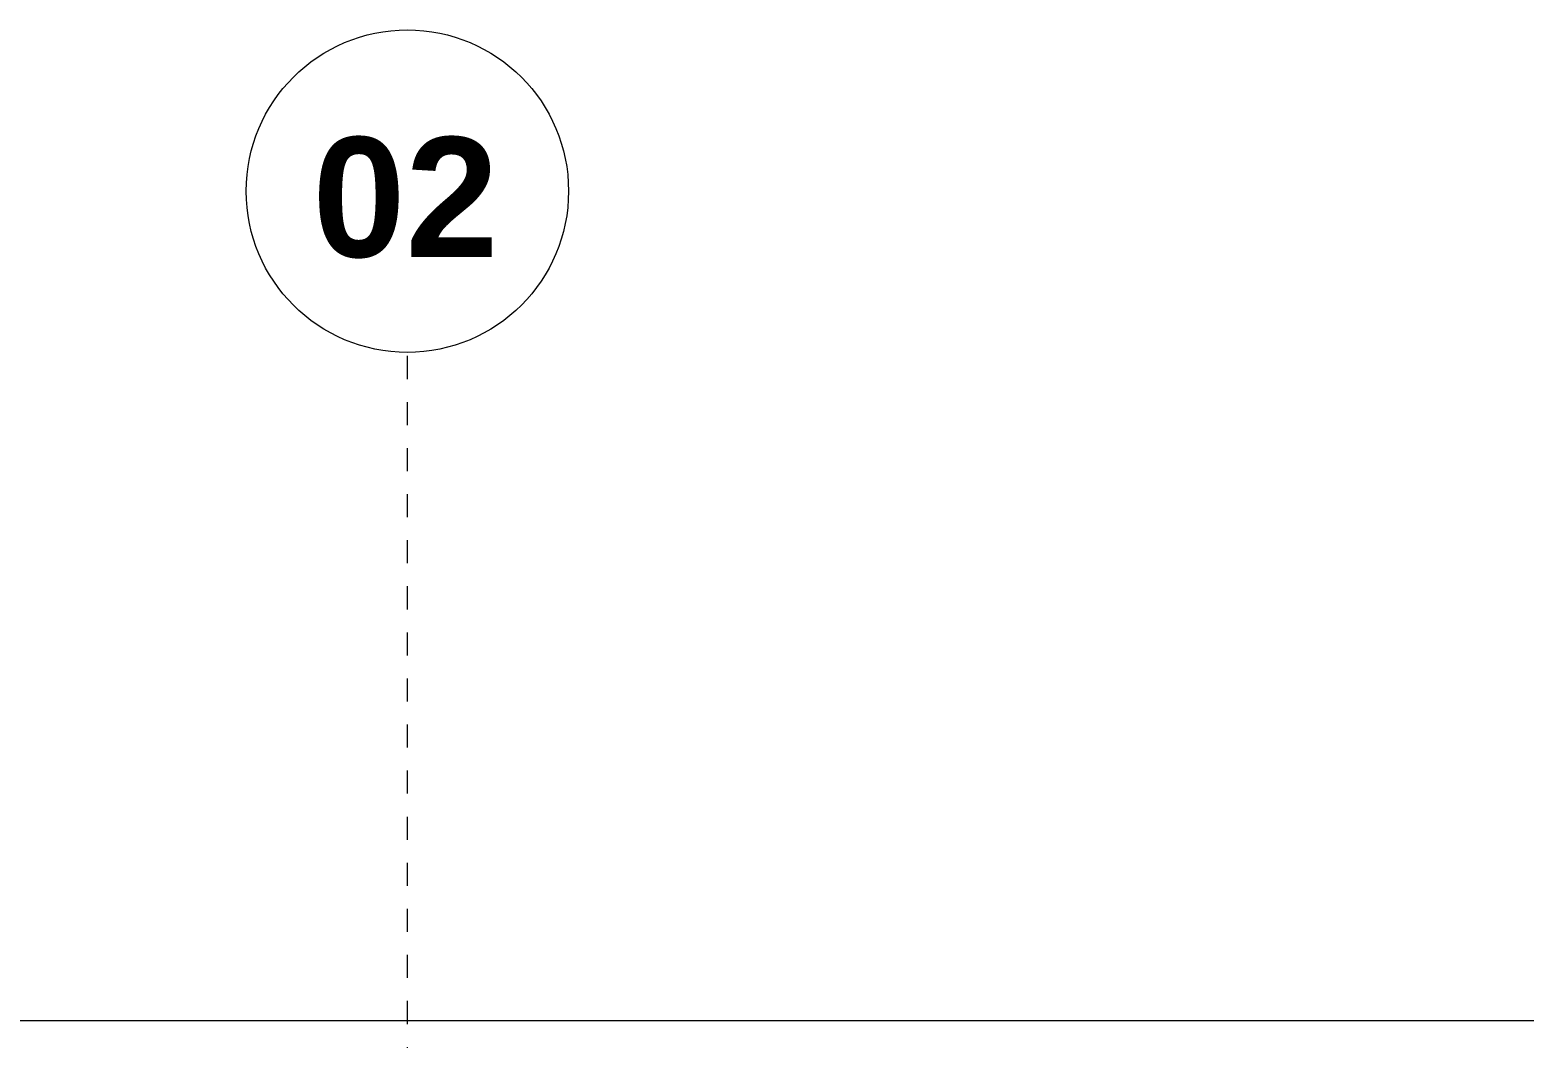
# Model space of a CAD drawing. Header units: metres. Extents: x -5 to 264, y -2 to 18.
# Drawn here: x 4.36 to 10.85, y 14.04 to 18.42 of the extents above; entities that cross this region are included whole.
import ezdxf

# ---------------------------------------------------------------- set-up
doc = ezdxf.new("R2010")
doc.units = ezdxf.units.M
doc.linetypes.add('Grid Line', pattern=[0.022225, 0.0127, -0.003175, 0.003175, -0.003175])
for name, color, linetype, lineweight in [('A-WALL', 7, 'Continuous', 9), ('S-GRID-IDEN', 7, 'Continuous', 5), ('S-GRID-IDEN-2', 7, 'Continuous', 18)]:
    doc.layers.add(name, color=color, linetype=linetype, lineweight=lineweight)
doc.layers.add('S-GRID-3', color=9, linetype='Grid Line', lineweight=5, true_color=0x808080)
doc.styles.add('Arial_B', font='arialbd.ttf', dxfattribs={"height": 0.52})

# ---------------------------------------------------------------- blocks, each defined once
blk = doc.blocks.new('Eixo - CABEÇA DE EIXO - PRETO-498843-CORTE A_A')
at = {"layer": 'S-GRID-IDEN-2'}
blk.add_circle((0, 17.7155), 0.7, dxfattribs=at)

msp = doc.modelspace()

# ---------------------------------------------------------------- linework, layer by layer
at = {"layer": 'A-WALL'}
msp.add_line((78.5866, 14.1134), (-0.5866, 14.1134), dxfattribs=at)
at = {"layer": 'S-GRID-3'}
msp.add_line((6, 0.1), (6, 17.0155), dxfattribs=at)

# ---------------------------------------------------------------- block references
at = {"layer": 'S-GRID-IDEN-2'}
msp.add_blockref('Eixo - CABEÇA DE EIXO - PRETO-498843-CORTE A_A', (6, 0), dxfattribs=at)

# ---------------------------------------------------------------- texts
at = {"layer": 'S-GRID-IDEN', "insert": (5.5879, 17.9497), "char_height": 0.52, "width": 0.994092, "attachment_point": 1, "style": 'Arial_B'}
msp.add_mtext('02', dxfattribs=at)

doc.saveas('drawing.dxf')
